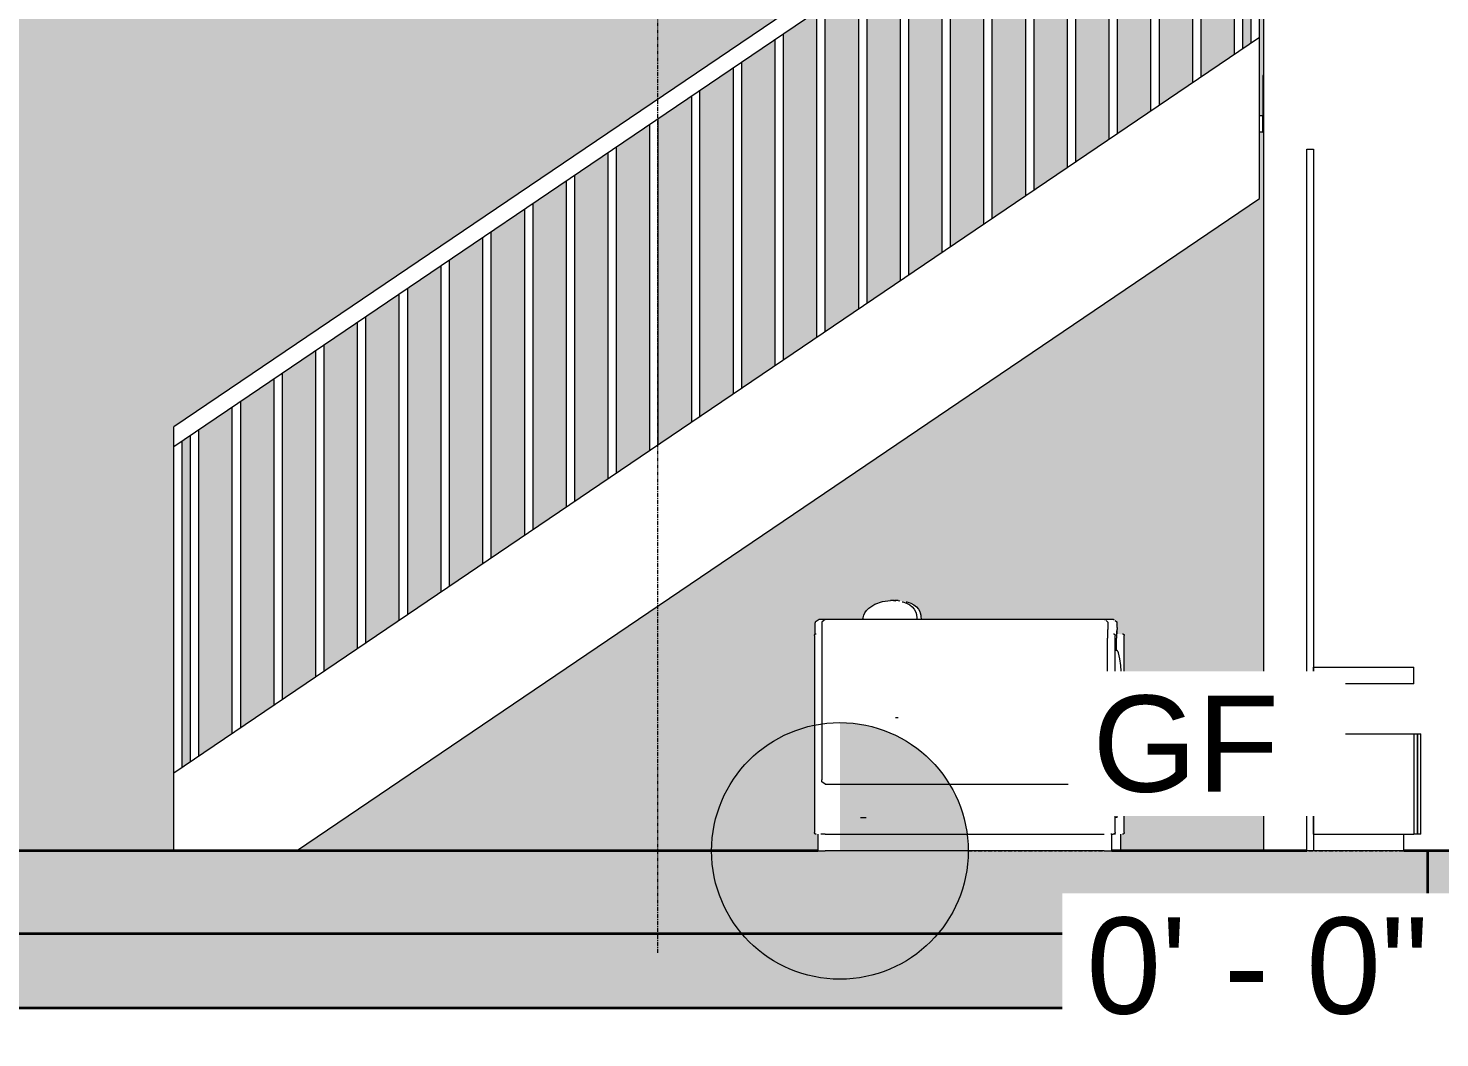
# Model space of a CAD drawing. Header units: inches. Extents: x -657 to 218, y -22 to 381.
# Drawn here: x -210.8 to -44.4, y -22 to 96.9 of the extents above; entities that cross this region are included whole.
import ezdxf

# ---------------------------------------------------------------- set-up
doc = ezdxf.new("R2010")
doc.units = ezdxf.units.IN
doc.header["$MEASUREMENT"] = 0
doc.linetypes.add('Centre', pattern=[1.181102, 0.472441, -0.23622, 0.23622, -0.23622])
doc.linetypes.add('Grid Line', pattern=[0.826772, 0.472441, -0.11811, 0.11811, -0.11811])
for name, color, linetype, lineweight in [('A-FLOR', 192, 'Continuous', 9), ('A-FLOR-HRAL', 11, 'Continuous', 9), ('A-FLOR-LEVL', 51, 'Continuous', 9), ('A-FLOR-PATT', 8, 'Continuous', 9), ('A-WALL-PATT', 111, 'Continuous', 9), ('I-FURN', 30, 'Continuous', 9), ('I-WALL', 2, 'Continuous', 9), ('S-GRID', 1, 'Continuous', 9), ('S-STRS', 31, 'Continuous', 9)]:
    doc.layers.add(name, color=color, linetype=linetype, lineweight=lineweight)
doc.styles.add('Arial', font='arial.ttf', dxfattribs={"height": 11.338583})

# ---------------------------------------------------------------- blocks, each defined once
blk = doc.blocks.new('Blocks_Howard Sofa_F05211EN - White-349768-Section 2')
at = {"layer": 'I-FURN'}
for p, q in [((-108.75, 29.49), (-109.17, 29.49)), ((-108.76, 29.48), (-108.68, 29.49)), ((-108.75, 29.49), (-108.54, 29.46)), ((-108.26, 29.49), (-108.68, 29.49)), ((-108.26, 29.49), (-108.05, 29.46)), ((-118.06, 26.67), (-118.06, 25.5)), ((-116.86, 27.26), (-117.57, 27.26)), ((-83.99, 27.26), (-116.86, 27.26)), ((-112.03, 27.26), (-112.65, 27.26)), ((-83.94, 27.26), (-83.99, 27.26)), ((-82.92, 27.26), (-83.99, 27.26)), ((-83.94, 27.26), (-83.87, 27.22)), ((-82.87, 27.26), (-82.92, 27.26)), ((-82.87, 27.26), (-82.8, 27.22)), ((-118.11, 25.39), (-118.11, 2.17)), ((-117.27, 26.08), (-117.27, 8.39)), ((-83.6, 8.39), (-83.6, 25.08)), ((-83.53, 25.58), (-83.53, 26.08)), ((-82.69, 2.17), (-82.69, 25.39)), ((-82.53, 23.62), (-82.53, 25.08)), ((-82.46, 25.58), (-82.46, 26.08)), ((-81.62, 2.17), (-81.62, 25.39)), ((-82.5, 23.62), (-82.69, 23.62)), ((-108.58, 15.74), (-108.27, 15.74)), ((-86.22, 15.75), (-86.6, 15.75)), ((-82.69, 15.75), (-82.5, 15.75)), ((-82.53, 14.79), (-82.53, 15.75)), ((-82.64, 9.46), (-82.64, 13.82)), ((-82.15, 9.46), (-82.15, 13.82)), ((-81.66, 13.82), (-81.66, 9.46)), ((-82.53, 8.39), (-82.53, 8.46)), ((-116.87, 7.87), (-84, 7.87)), ((-85.48, 7.87), (-85.12, 7.87)), ((-84, 7.87), (-83.99, 7.87)), ((-83.99, 7.87), (-83.94, 7.91)), ((-83.26, 7.87), (-83.84, 7.87)), ((-82.43, 3.94), (-82.43, 7.48)), ((-112.68, 3.94), (-112.02, 3.94)), ((-82.43, 3.94), (-82.69, 3.94)), ((-117.72, 1.97), (-117.72, 0)), ((-116.85, 1.97), (-117.37, 1.97)), ((-116.85, 1.97), (-83.98, 1.97)), ((-83.08, 1.97), (-83.2, 1.97)), ((-83.08, 1.97), (-82.91, 1.97)), ((-83.08, 0), (-83.08, 1.97)), ((-82.63, 1.97), (-82.91, 1.97)), ((-82.01, 0), (-82.01, 1.97)), ((-117.72, 0), (-116.85, 0)), ((-83.98, 0), (-116.85, 0)), ((-83.98, 0), (-83.08, 0))]:
    blk.add_line(p, q, dxfattribs=at)
at = {"layer": 'I-FURN', "flags": 128}
for points in [[(-112.4, 27.26), (-112.4, 27.3), (-112.4, 27.35), (-112.39, 27.46), (-112.31, 27.79), (-112.18, 28.07), (-111.98, 28.35), (-111.72, 28.62), (-111.02, 29.07), (-110.11, 29.39), (-109.17, 29.49)], [(-107.8, 29.36), (-107.71, 29.35), (-107.27, 29.2), (-106.89, 28.99), (-106.59, 28.75), (-106.36, 28.49), (-106.2, 28.21), (-106.14, 28.02), (-106.13, 27.98), (-106.12, 27.94), (-106.11, 27.91), (-106.09, 27.79), (-106.08, 27.71), (-106.07, 27.61), (-106.06, 27.53), (-106.04, 27.39), (-106.03, 27.26)], [(-107.3, 29.36), (-107.22, 29.35), (-106.78, 29.2), (-106.4, 28.99), (-106.1, 28.75), (-105.87, 28.49), (-105.71, 28.21), (-105.65, 28.02), (-105.64, 27.98), (-105.63, 27.94), (-105.62, 27.91), (-105.6, 27.79), (-105.59, 27.71), (-105.58, 27.61), (-105.57, 27.53), (-105.55, 27.39), (-105.54, 27.26)], [(-117.57, 27.26), (-118.03, 26.94), (-118.05, 26.86), (-118.06, 26.83), (-118.06, 26.82), (-118.06, 26.81), (-118.06, 26.8), (-118.06, 26.79), (-118.06, 26.79), (-118.06, 26.79), (-118.06, 26.78), (-118.06, 26.78), (-118.06, 26.78), (-118.06, 26.77), (-118.06, 26.77), (-118.06, 26.77), (-118.06, 26.76), (-118.06, 26.76), (-118.06, 26.76), (-118.06, 26.75), (-118.06, 26.75), (-118.06, 26.75), (-118.06, 26.74), (-118.06, 26.74), (-118.06, 26.74), (-118.06, 26.73), (-118.06, 26.73), (-118.06, 26.72), (-118.06, 26.72), (-118.06, 26.72), (-118.06, 26.71), (-118.06, 26.71), (-118.06, 26.7), (-118.06, 26.7), (-118.06, 26.7), (-118.06, 26.69), (-118.06, 26.69), (-118.06, 26.68), (-118.06, 26.68), (-118.06, 26.68), (-118.06, 26.67)], [(-116.86, 27.26), (-117.23, 27.01), (-117.25, 26.94), (-117.25, 26.91), (-117.26, 26.9), (-117.26, 26.88), (-117.26, 26.87), (-117.26, 26.86), (-117.26, 26.85), (-117.26, 26.83), (-117.26, 26.82), (-117.26, 26.81), (-117.26, 26.79), (-117.26, 26.78), (-117.26, 26.76), (-117.26, 26.74), (-117.26, 26.72), (-117.26, 26.7), (-117.26, 26.68), (-117.26, 26.66), (-117.26, 26.64), (-117.26, 26.61), (-117.26, 26.59), (-117.26, 26.56), (-117.26, 26.54), (-117.26, 26.51), (-117.26, 26.48), (-117.27, 26.46), (-117.27, 26.43), (-117.27, 26.4), (-117.27, 26.37), (-117.27, 26.34), (-117.27, 26.31), (-117.27, 26.28), (-117.27, 26.25), (-117.27, 26.22), (-117.27, 26.19), (-117.27, 26.15), (-117.27, 26.12), (-117.27, 26.09), (-117.27, 26.08)], [(-83.76, 27.14), (-83.57, 27.01), (-83.55, 26.94), (-83.55, 26.91), (-83.54, 26.9), (-83.54, 26.88), (-83.54, 26.87), (-83.54, 26.86), (-83.54, 26.85), (-83.54, 26.83), (-83.54, 26.82), (-83.54, 26.81), (-83.54, 26.79), (-83.54, 26.78), (-83.54, 26.76), (-83.54, 26.74), (-83.54, 26.72), (-83.54, 26.7), (-83.54, 26.68), (-83.54, 26.66), (-83.54, 26.64), (-83.54, 26.61), (-83.54, 26.59), (-83.54, 26.56), (-83.54, 26.54), (-83.54, 26.51), (-83.54, 26.48), (-83.53, 26.46), (-83.53, 26.43), (-83.53, 26.4), (-83.53, 26.37), (-83.53, 26.34), (-83.53, 26.31), (-83.53, 26.28), (-83.53, 26.25), (-83.53, 26.22), (-83.53, 26.19), (-83.53, 26.15), (-83.53, 26.12), (-83.53, 26.09), (-83.53, 26.08)], [(-82.69, 27.14), (-82.5, 27.01), (-82.48, 26.94), (-82.48, 26.91), (-82.48, 26.9), (-82.47, 26.88), (-82.47, 26.87), (-82.47, 26.86), (-82.47, 26.85), (-82.47, 26.83), (-82.47, 26.82), (-82.47, 26.81), (-82.47, 26.79), (-82.47, 26.78), (-82.47, 26.76), (-82.47, 26.74), (-82.47, 26.72), (-82.47, 26.7), (-82.47, 26.68), (-82.47, 26.66), (-82.47, 26.64), (-82.47, 26.61), (-82.47, 26.59), (-82.47, 26.56), (-82.47, 26.54), (-82.47, 26.51), (-82.47, 26.48), (-82.47, 26.46), (-82.47, 26.43), (-82.47, 26.4), (-82.47, 26.37), (-82.46, 26.34), (-82.46, 26.31), (-82.46, 26.28), (-82.46, 26.25), (-82.46, 26.22), (-82.46, 26.19), (-82.46, 26.15), (-82.46, 26.12), (-82.46, 26.09), (-82.46, 26.08)], [(-118.11, 25.39), (-118.11, 25.4), (-118.11, 25.41), (-118.11, 25.42), (-118.11, 25.43), (-118.11, 25.43), (-118.11, 25.44), (-118.11, 25.45), (-118.1, 25.46), (-118.1, 25.46), (-118.1, 25.47), (-118.1, 25.48), (-118.09, 25.48), (-118.09, 25.49), (-118.08, 25.5), (-118.08, 25.5), (-118.08, 25.51), (-118.07, 25.52), (-118.07, 25.52), (-118.06, 25.53), (-118.06, 25.53), (-118.05, 25.54), (-118.04, 25.55), (-118.04, 25.55), (-118.03, 25.55), (-118.02, 25.56), (-118.02, 25.56), (-118.01, 25.57), (-118, 25.57), (-118, 25.57), (-117.99, 25.58), (-117.98, 25.58), (-117.97, 25.58), (-117.97, 25.58), (-117.96, 25.59), (-117.95, 25.59), (-117.94, 25.59), (-117.94, 25.59), (-117.93, 25.59), (-117.92, 25.59), (-117.92, 25.59)], [(-83.59, 25.94), (-83.59, 25.94), (-83.59, 25.93), (-83.59, 25.92), (-83.59, 25.91), (-83.59, 25.9), (-83.59, 25.89), (-83.59, 25.88), (-83.59, 25.86), (-83.59, 25.84), (-83.59, 25.82), (-83.59, 25.8), (-83.59, 25.78), (-83.59, 25.76), (-83.59, 25.74), (-83.59, 25.71), (-83.59, 25.69), (-83.59, 25.66), (-83.59, 25.63), (-83.59, 25.6), (-83.59, 25.57), (-83.59, 25.54), (-83.59, 25.51), (-83.59, 25.48), (-83.59, 25.45), (-83.59, 25.42), (-83.59, 25.38), (-83.59, 25.35), (-83.6, 25.31), (-83.6, 25.28), (-83.6, 25.24), (-83.6, 25.21), (-83.6, 25.17), (-83.6, 25.14), (-83.6, 25.1), (-83.6, 25.08)], [(-82.88, 25.59), (-82.87, 25.59), (-82.87, 25.59), (-82.86, 25.59), (-82.85, 25.59), (-82.84, 25.59), (-82.84, 25.58), (-82.83, 25.58), (-82.82, 25.58), (-82.81, 25.58), (-82.81, 25.58), (-82.8, 25.57), (-82.79, 25.57), (-82.78, 25.56), (-82.78, 25.56), (-82.77, 25.56), (-82.76, 25.55), (-82.76, 25.55), (-82.75, 25.54), (-82.75, 25.54), (-82.74, 25.53), (-82.74, 25.53), (-82.73, 25.52), (-82.73, 25.51), (-82.72, 25.51), (-82.72, 25.5), (-82.71, 25.49), (-82.71, 25.49), (-82.7, 25.48), (-82.7, 25.47), (-82.7, 25.47), (-82.7, 25.46), (-82.69, 25.45), (-82.69, 25.44), (-82.69, 25.43), (-82.69, 25.43), (-82.69, 25.42), (-82.69, 25.41), (-82.69, 25.4), (-82.69, 25.4), (-82.69, 25.39)], [(-82.52, 25.94), (-82.52, 25.94), (-82.52, 25.93), (-82.52, 25.92), (-82.52, 25.91), (-82.52, 25.9), (-82.52, 25.89), (-82.52, 25.88), (-82.52, 25.86), (-82.52, 25.84), (-82.52, 25.82), (-82.52, 25.8), (-82.52, 25.78), (-82.52, 25.76), (-82.52, 25.74), (-82.52, 25.71), (-82.52, 25.69), (-82.52, 25.66), (-82.52, 25.63), (-82.52, 25.6), (-82.52, 25.57), (-82.52, 25.54), (-82.52, 25.51), (-82.52, 25.48), (-82.53, 25.45), (-82.53, 25.42), (-82.53, 25.38), (-82.53, 25.35), (-82.53, 25.31), (-82.53, 25.28), (-82.53, 25.24), (-82.53, 25.21), (-82.53, 25.17), (-82.53, 25.14), (-82.53, 25.1), (-82.53, 25.08)], [(-81.81, 25.59), (-81.8, 25.59), (-81.8, 25.59), (-81.79, 25.59), (-81.78, 25.59), (-81.77, 25.59), (-81.77, 25.58), (-81.76, 25.58), (-81.75, 25.58), (-81.74, 25.58), (-81.74, 25.58), (-81.73, 25.57), (-81.72, 25.57), (-81.72, 25.56), (-81.71, 25.56), (-81.7, 25.56), (-81.7, 25.55), (-81.69, 25.55), (-81.68, 25.54), (-81.68, 25.54), (-81.67, 25.53), (-81.67, 25.53), (-81.66, 25.52), (-81.66, 25.51), (-81.65, 25.51), (-81.65, 25.5), (-81.64, 25.49), (-81.64, 25.49), (-81.64, 25.48), (-81.63, 25.47), (-81.63, 25.47), (-81.63, 25.46), (-81.62, 25.45), (-81.62, 25.44), (-81.62, 25.43), (-81.62, 25.43), (-81.62, 25.42), (-81.62, 25.41), (-81.62, 25.4), (-81.62, 25.4), (-81.62, 25.39)], [(-82.5, 15.75), (-82.49, 15.75), (-82.47, 15.76), (-82.45, 15.77), (-82.41, 15.8), (-82.37, 15.85), (-82.29, 16.02), (-82.13, 16.63), (-81.97, 17.95), (-81.93, 18.8), (-81.92, 19.07), (-81.91, 19.28), (-81.91, 19.38), (-81.91, 19.49), (-81.91, 19.61), (-81.91, 19.7), (-81.91, 19.85), (-81.91, 19.98), (-81.91, 20.12), (-81.92, 20.27), (-81.92, 20.46), (-81.93, 20.67), (-81.96, 21.19), (-82.01, 21.86), (-82.12, 22.65), (-82.28, 23.33), (-82.34, 23.47), (-82.39, 23.54), (-82.42, 23.58), (-82.44, 23.6), (-82.48, 23.62), (-82.49, 23.62), (-82.5, 23.62)], [(-116.87, 7.87), (-117.24, 8.13), (-117.26, 8.2), (-117.26, 8.22), (-117.26, 8.23), (-117.26, 8.24), (-117.26, 8.25), (-117.26, 8.25), (-117.26, 8.26), (-117.27, 8.26), (-117.27, 8.26), (-117.27, 8.27), (-117.27, 8.27), (-117.27, 8.27), (-117.27, 8.28), (-117.27, 8.28), (-117.27, 8.28), (-117.27, 8.29), (-117.27, 8.29), (-117.27, 8.29), (-117.27, 8.3), (-117.27, 8.3), (-117.27, 8.31), (-117.27, 8.31), (-117.27, 8.31), (-117.27, 8.32), (-117.27, 8.32), (-117.27, 8.33), (-117.27, 8.33), (-117.27, 8.34), (-117.27, 8.34), (-117.27, 8.35), (-117.27, 8.35), (-117.27, 8.36), (-117.27, 8.36), (-117.27, 8.37), (-117.27, 8.37), (-117.27, 8.38), (-117.27, 8.38), (-117.27, 8.39), (-117.27, 8.39)], [(-83.68, 8.09), (-83.62, 8.13), (-83.6, 8.2), (-83.6, 8.22), (-83.6, 8.23), (-83.6, 8.24), (-83.6, 8.25), (-83.6, 8.25), (-83.6, 8.26), (-83.6, 8.26), (-83.6, 8.26), (-83.6, 8.27), (-83.6, 8.27), (-83.6, 8.27), (-83.6, 8.28), (-83.6, 8.28), (-83.6, 8.28), (-83.6, 8.29), (-83.6, 8.29), (-83.6, 8.29), (-83.6, 8.3), (-83.6, 8.3), (-83.6, 8.31), (-83.6, 8.31), (-83.6, 8.31), (-83.6, 8.32), (-83.6, 8.32), (-83.6, 8.33), (-83.6, 8.33), (-83.6, 8.34), (-83.6, 8.34), (-83.6, 8.35), (-83.6, 8.35), (-83.6, 8.36), (-83.6, 8.36), (-83.6, 8.36), (-83.6, 8.37), (-83.6, 8.37), (-83.6, 8.38), (-83.6, 8.38), (-83.6, 8.39)], [(-82.62, 8.09), (-82.55, 8.13), (-82.53, 8.2), (-82.53, 8.22), (-82.53, 8.23), (-82.53, 8.24), (-82.53, 8.25), (-82.53, 8.25), (-82.53, 8.26), (-82.53, 8.26), (-82.53, 8.26), (-82.53, 8.27), (-82.53, 8.27), (-82.53, 8.27), (-82.53, 8.28), (-82.53, 8.28), (-82.53, 8.28), (-82.53, 8.29), (-82.53, 8.29), (-82.53, 8.29), (-82.53, 8.3), (-82.53, 8.3), (-82.53, 8.31), (-82.53, 8.31), (-82.53, 8.31), (-82.53, 8.32), (-82.53, 8.32), (-82.53, 8.33), (-82.53, 8.33), (-82.53, 8.34), (-82.53, 8.34), (-82.53, 8.35), (-82.53, 8.35), (-82.53, 8.36), (-82.53, 8.36), (-82.53, 8.36), (-82.53, 8.37), (-82.53, 8.37), (-82.53, 8.38), (-82.53, 8.38), (-82.53, 8.39)], [(-82.69, 7.85), (-82.67, 7.84), (-82.66, 7.84), (-82.64, 7.83), (-82.63, 7.82), (-82.62, 7.81), (-82.6, 7.81), (-82.59, 7.8), (-82.58, 7.79), (-82.56, 7.78), (-82.55, 7.77), (-82.54, 7.75), (-82.53, 7.74), (-82.52, 7.73), (-82.51, 7.72), (-82.5, 7.71), (-82.49, 7.69), (-82.48, 7.68), (-82.48, 7.67), (-82.47, 7.65), (-82.46, 7.64), (-82.46, 7.62), (-82.45, 7.61), (-82.45, 7.59), (-82.44, 7.58), (-82.44, 7.56), (-82.44, 7.55), (-82.43, 7.53), (-82.43, 7.52), (-82.43, 7.5), (-82.43, 7.48), (-82.43, 7.48)], [(-117.92, 1.97), (-117.93, 1.97), (-117.93, 1.97), (-117.94, 1.97), (-117.95, 1.97), (-117.96, 1.97), (-117.96, 1.97), (-117.97, 1.98), (-117.98, 1.98), (-117.99, 1.98), (-117.99, 1.98), (-118, 1.99), (-118.01, 1.99), (-118.02, 1.99), (-118.02, 2), (-118.03, 2), (-118.04, 2.01), (-118.04, 2.01), (-118.05, 2.02), (-118.05, 2.02), (-118.06, 2.03), (-118.06, 2.03), (-118.07, 2.04), (-118.07, 2.05), (-118.08, 2.05), (-118.08, 2.06), (-118.09, 2.07), (-118.09, 2.07), (-118.1, 2.08), (-118.1, 2.09), (-118.1, 2.09), (-118.1, 2.1), (-118.11, 2.11), (-118.11, 2.12), (-118.11, 2.12), (-118.11, 2.13), (-118.11, 2.14), (-118.11, 2.15), (-118.11, 2.16), (-118.11, 2.16), (-118.11, 2.17)], [(-116.87, 1.97), (-116.88, 1.97), (-116.89, 1.97), (-116.9, 1.97), (-116.9, 1.98), (-116.91, 1.98), (-116.92, 1.98), (-116.93, 1.98), (-116.93, 1.99)], [(-82.69, 2.17), (-82.69, 2.16), (-82.69, 2.15), (-82.69, 2.14), (-82.69, 2.13), (-82.69, 2.13), (-82.69, 2.12), (-82.69, 2.11), (-82.7, 2.1), (-82.7, 2.1), (-82.7, 2.09), (-82.7, 2.08), (-82.71, 2.07), (-82.71, 2.07), (-82.72, 2.06), (-82.72, 2.05), (-82.72, 2.05), (-82.73, 2.04), (-82.73, 2.04), (-82.74, 2.03), (-82.74, 2.02), (-82.75, 2.02), (-82.76, 2.01), (-82.76, 2.01), (-82.77, 2), (-82.78, 2), (-82.78, 2), (-82.79, 1.99), (-82.8, 1.99), (-82.8, 1.98), (-82.81, 1.98), (-82.82, 1.98), (-82.83, 1.98), (-82.83, 1.97), (-82.84, 1.97), (-82.85, 1.97), (-82.86, 1.97), (-82.86, 1.97), (-82.87, 1.97), (-82.88, 1.97), (-82.88, 1.97)], [(-81.62, 2.17), (-81.62, 2.16), (-81.62, 2.15), (-81.62, 2.14), (-81.62, 2.13), (-81.62, 2.13), (-81.62, 2.12), (-81.62, 2.11), (-81.63, 2.1), (-81.63, 2.1), (-81.63, 2.09), (-81.63, 2.08), (-81.64, 2.07), (-81.64, 2.07), (-81.65, 2.06), (-81.65, 2.05), (-81.65, 2.05), (-81.66, 2.04), (-81.66, 2.04), (-81.67, 2.03), (-81.68, 2.02), (-81.68, 2.02), (-81.69, 2.01), (-81.69, 2.01), (-81.7, 2), (-81.71, 2), (-81.71, 2), (-81.72, 1.99), (-81.73, 1.99), (-81.73, 1.98), (-81.74, 1.98), (-81.75, 1.98), (-81.76, 1.98), (-81.76, 1.97), (-81.77, 1.97), (-81.78, 1.97), (-81.79, 1.97), (-81.79, 1.97), (-81.8, 1.97), (-81.81, 1.97), (-81.81, 1.97)]]:
    blk.add_lwpolyline(points, dxfattribs=at)
at = {"layer": 'I-FURN'}
for points, knots in [([(-82.64, 13.82), (-82.64, 13.87), (-82.65, 13.96), (-82.67, 14.04), (-82.68, 14.06)], [0, 0, 0, 0, 0.25, 0.3545864, 0.3545864, 0.3545864, 0.3545864]), ([(-81.96, 14.43), (-82.13, 14.57), (-82.37, 14.73), (-82.61, 14.88), (-82.67, 14.92)], [0, 0, 0, 0, 0.1666667, 0.2123836, 0.2123836, 0.2123836, 0.2123836]), ([(-82.15, 13.82), (-82.15, 13.87), (-82.16, 13.99), (-82.22, 14.16), (-82.3, 14.29), (-82.37, 14.36), (-82.39, 14.39)], [0, 0, 0, 0, 0.25, 0.5, 0.75, 0.9121812, 0.9121812, 0.9121812, 0.9121812]), ([(-82.68, 9.21), (-82.67, 9.24), (-82.65, 9.32), (-82.64, 9.4), (-82.64, 9.46)], [0.6253181, 0.6253181, 0.6253181, 0.6253181, 0.75, 1, 1, 1, 1]), ([(-82.68, 8.35), (-82.55, 8.42), (-82.29, 8.57), (-82.05, 8.76), (-81.93, 8.87)], [0.6819956, 0.6819956, 0.6819956, 0.6819956, 0.8333333, 1, 1, 1, 1])]:
    blk.add_open_spline(points, degree=3, knots=knots, dxfattribs=at)
for points in [[(-82.67, 14.61), (-82.59, 14.55), (-82.52, 14.49), (-82.44, 14.43)], [(-82.45, 14.43), (-82.52, 14.49), (-82.59, 14.54), (-82.67, 14.6)], [(-82.45, 14.43), (-82.4, 14.39), (-82.32, 14.31), (-82.22, 14.16), (-82.16, 13.99), (-82.15, 13.87), (-82.15, 13.82)], [(-81.96, 14.43), (-81.91, 14.39), (-81.83, 14.31), (-81.73, 14.16), (-81.67, 13.99), (-81.66, 13.87), (-81.66, 13.82)], [(-82.67, 8.67), (-82.58, 8.73), (-82.5, 8.8), (-82.42, 8.87)], [(-82.41, 8.87), (-82.5, 8.79), (-82.58, 8.72), (-82.67, 8.65)], [(-82.15, 9.46), (-82.15, 9.4), (-82.16, 9.29), (-82.22, 9.13), (-82.3, 8.99), (-82.38, 8.9), (-82.42, 8.87)], [(-82.41, 8.87), (-82.37, 8.9), (-82.3, 8.99), (-82.24, 9.08), (-82.22, 9.13)], [(-82.17, 9.29), (-82.16, 9.35), (-82.15, 9.4), (-82.15, 9.46)], [(-81.66, 9.46), (-81.66, 9.4), (-81.67, 9.29), (-81.72, 9.13), (-81.81, 8.99), (-81.89, 8.9), (-81.93, 8.87)]]:
    blk.add_open_spline(points, degree=3, dxfattribs=at)
blk = doc.blocks.new('Blocks_TV Panel_F02153EN - White and Wood-376950-Section 2')
at = {"layer": 'I-FURN'}
for p, q in [((-60.09, 0), (-60.09, 82.68)), ((-60.09, 82.68), (-59.3, 82.68)), ((-59.3, 82.68), (-59.3, 0)), ((-59.3, 21.65), (-47.49, 21.65)), ((-59.3, 19.69), (-59.3, 21.65)), ((-47.49, 19.69), (-47.49, 21.65)), ((-47.49, 19.69), (-59.3, 19.69)), ((-59.3, 1.97), (-59.3, 13.78)), ((-59.3, 13.78), (-47.49, 13.78)), ((-47.49, 13.78), (-47.49, 1.97)), ((-47.45, 1.97), (-47.45, 13.78)), ((-47.45, 13.78), (-47.06, 13.78)), ((-47.06, 13.78), (-46.66, 13.78)), ((-47.06, 1.97), (-47.06, 13.78)), ((-47.06, 13.78), (-47.06, 1.97)), ((-46.66, 1.97), (-46.66, 13.78)), ((-59.3, 1.97), (-48.67, 1.97)), ((-59.3, 1.97), (-59.3, 0)), ((-59.3, 1.97), (-47.49, 1.97)), ((-48.67, 0), (-48.67, 1.97)), ((-47.06, 1.97), (-47.45, 1.97)), ((-46.66, 1.97), (-47.06, 1.97)), ((-59.3, 0), (-60.09, 0)), ((-48.67, 0), (-59.3, 0))]:
    blk.add_line(p, q, dxfattribs=at)
blk = doc.blocks.new('Railing - 25mm-542214-Section 2')
at = {"layer": 'A-FLOR-HRAL'}
for p, q in [((-68.62, 93.89), (-68.62, 110.27)), ((-67.63, 94.56), (-67.63, 110.27))]:
    blk.add_line(p, q, dxfattribs=at)
blk = doc.blocks.new('Railing - 25mm-542212-Section 2')
at = {"layer": 'A-FLOR-HRAL'}
for p, q in [((-73.54, 90.56), (-73.54, 110.27)), ((-72.55, 91.22), (-72.55, 110.27))]:
    blk.add_line(p, q, dxfattribs=at)
blk = doc.blocks.new('Railing - 25mm-V28-Section 2')
at = {"layer": 'A-FLOR-HRAL'}
for p, q in [((-78.46, 87.22), (-78.46, 110.27)), ((-77.47, 87.89), (-77.47, 110.27))]:
    blk.add_line(p, q, dxfattribs=at)
blk = doc.blocks.new('Railing - 25mm-V29-Section 2')
at = {"layer": 'A-FLOR-HRAL'}
for p, q in [((-83.38, 83.89), (-83.38, 110.27)), ((-82.39, 84.56), (-82.39, 110.27))]:
    blk.add_line(p, q, dxfattribs=at)
blk = doc.blocks.new('Railing - 25mm-V30-Section 2')
at = {"layer": 'A-FLOR-HRAL'}
for p, q in [((-88.3, 80.56), (-88.3, 110.27)), ((-87.32, 81.22), (-87.32, 110.27))]:
    blk.add_line(p, q, dxfattribs=at)
blk = doc.blocks.new('Railing - 25mm-V31-Section 2')
at = {"layer": 'A-FLOR-HRAL'}
for p, q in [((-93.22, 77.22), (-93.22, 110.27)), ((-92.24, 77.89), (-92.24, 110.27))]:
    blk.add_line(p, q, dxfattribs=at)
blk = doc.blocks.new('Railing - 25mm-V32-Section 2')
at = {"layer": 'A-FLOR-HRAL'}
for p, q in [((-98.14, 73.89), (-98.14, 110.27)), ((-97.16, 74.56), (-97.16, 110.27))]:
    blk.add_line(p, q, dxfattribs=at)
blk = doc.blocks.new('Railing - 25mm-V33-Section 2')
at = {"layer": 'A-FLOR-HRAL'}
for p, q in [((-103.06, 70.56), (-103.06, 108.93)), ((-102.08, 71.22), (-102.08, 109.6))]:
    blk.add_line(p, q, dxfattribs=at)
blk = doc.blocks.new('Railing - 25mm-V34-Section 2')
at = {"layer": 'A-FLOR-HRAL'}
for p, q in [((-107.99, 67.22), (-107.99, 105.6)), ((-107, 67.89), (-107, 106.26))]:
    blk.add_line(p, q, dxfattribs=at)
blk = doc.blocks.new('Railing - 25mm-542210-Section 2')
at = {"layer": 'A-FLOR-HRAL'}
for p, q in [((-66.65, 95.22), (-66.65, 110.27)), ((-65.66, 95.89), (-65.66, 110.27))]:
    blk.add_line(p, q, dxfattribs=at)
blk = doc.blocks.new('Railing - 25mm-520322-Section 2')
at = {"layer": 'A-FLOR-HRAL'}
for p, q in [((-192.63, 9.89), (-192.63, 48.26)), ((-193.62, 9.22), (-193.62, 47.6))]:
    blk.add_line(p, q, dxfattribs=at)
blk = doc.blocks.new('Railing - Railing-543409-Section 2')
for name, p in [('Railing - 25mm-V32-Section 2', (0, 0)), ('Railing - 25mm-V31-Section 2', (0, 0)), ('Railing - 25mm-V30-Section 2', (0, 0)), ('Railing - 25mm-V29-Section 2', (0, 0)), ('Railing - 25mm-V28-Section 2', (0, 0)), ('Railing - 25mm-542212-Section 2', (0, 0)), ('Railing - 25mm-542214-Section 2', (0, 0)), ('Railing - 25mm-542210-Section 2', (0, 0)), ('Railing - 25mm-V33-Section 2', (0, 0)), ('Railing - 25mm-V34-Section 2', (0, 0)), ('Railing - 25mm-V33-Section 2', (-9.84, -6.67)), ('Railing - 25mm-V34-Section 2', (-9.84, -6.67)), ('Railing - 25mm-V33-Section 2', (-19.69, -13.33)), ('Railing - 25mm-V34-Section 2', (-19.69, -13.33)), ('Railing - 25mm-V33-Section 2', (-29.53, -20)), ('Railing - 25mm-V34-Section 2', (-29.53, -20)), ('Railing - 25mm-V33-Section 2', (-39.37, -26.67)), ('Railing - 25mm-V34-Section 2', (-39.37, -26.67)), ('Railing - 25mm-V33-Section 2', (-49.21, -33.33)), ('Railing - 25mm-V34-Section 2', (-49.21, -33.33)), ('Railing - 25mm-V33-Section 2', (-59.06, -40)), ('Railing - 25mm-V34-Section 2', (-59.06, -40)), ('Railing - 25mm-V33-Section 2', (-68.9, -46.67)), ('Railing - 25mm-V34-Section 2', (-68.9, -46.67)), ('Railing - 25mm-V33-Section 2', (-78.74, -53.33)), ('Railing - 25mm-V34-Section 2', (-78.74, -53.33)), ('Railing - 25mm-520322-Section 2', (0, 0)), ('Railing - 25mm-V33-Section 2', (-88.58, -60))]:
    blk.add_blockref(name, p)
blk = doc.blocks.new('Top Rail Type - Top Rail_Internal_-543419-Section 2')
at = {"layer": 'A-FLOR-HRAL'}
for p, q in [((-101.08, 110.27), (-193.62, 47.6)), ((-104.59, 110.27), (-193.62, 49.97)), ((-193.62, 47.6), (-193.62, 49.97))]:
    blk.add_line(p, q, dxfattribs=at)
blk = doc.blocks.new('Level - Standard-24867-Section 2')
at = {"layer": 'A-FLOR-LEVL'}
h = blk.add_hatch(color=256, dxfattribs=at)
edge = h.paths.add_edge_path()
edge.add_line((-115.12, 0), (-100, 0))
edge.add_arc((-115.12, 0), 15.12, 0, 90)
edge.add_line((-115.12, 15.12), (-115.12, 0))
h = blk.add_hatch(color=256, dxfattribs=at)
edge = h.paths.add_edge_path()
edge.add_line((-115.12, -15.12), (-115.12, 0))
edge.add_line((-115.12, 0), (-130.24, 0))
edge.add_arc((-115.12, 0), 15.12, 180, 270)
blk.add_circle((-115.12, 0), 15.12, dxfattribs=at)

msp = doc.modelspace()

# ---------------------------------------------------------------- hatches: boundary and pattern name
at = {"layer": 'A-FLOR-PATT'}
for points in [[(-568.35, -18.5), (51.65, -18.5), (51.65, 0), (-568.35, 0), (-568.35, -7.69)], [(-437.73, -9.73), (-45.85, -9.73), (-45.85, 0), (-505.59, 0), (-505.59, -9.73)]]:
    msp.add_hatch(color=256, dxfattribs=at).paths.add_polyline_path(points)
at = {"layer": 'A-WALL-PATT'}
h = msp.add_hatch(dxfattribs=at)
h.set_pattern_fill('FP_3', color=256, style=0, pattern_type=2)
h.set_pattern_definition([(0, (-574.646, 0), (0, 2.953), []), (90, (-574.646, 0), (-4.429, 2.953), [2.953, -2.953])])
h.paths.add_polyline_path([(-234.29, 13.95), (-234.4, 13.98), (-234.33, 13.95), (-234.3, 13.95)])
h.paths.add_polyline_path([(-234.96, 0), (-193.62, 0), (-193.62, 49.97), (-104.59, 110.27), (-331.88, 110.27), (-331.88, 39.37), (-278.37, 39.37), (-278.37, 41.34), (-278.86, 41.34), (-278.86, 43.31), (-276.89, 43.31), (-276.89, 41.34), (-277.39, 41.34), (-277.39, 39.37), (-238.57, 39.37), (-238.57, 35.43), (-277.39, 35.43), (-277.39, 33.46), (-275.15, 33.46), (-275.15, 29.53), (-274.77, 29.53), (-274.75, 33.46), (-270.5, 33.46), (-270.5, 29.53), (-268.94, 29.53), (-268.93, 33.46), (-265.93, 33.46), (-265.93, 29.53), (-265.55, 29.53), (-265.53, 33.46), (-262.92, 33.46), (-262.92, 29.53), (-262.15, 29.53), (-262.15, 33.46), (-259.52, 33.46), (-259.52, 29.53), (-259.14, 29.53), (-259.13, 33.46), (-256.13, 33.46), (-256.13, 29.53), (-255.35, 29.53), (-255.35, 33.46), (-239.34, 33.46), (-239.34, 29.53), (-226.85, 29.53), (-226.85, 29.41), (-226.61, 29.26), (-226.52, 29.02), (-226.6, 28.82), (-226.85, 28.62), (-227.84, 28.62), (-227.84, 26.06), (-227.72, 25.83), (-227.8, 25.68), (-227.87, 25.59), (-233.06, 25.59), (-233.08, 23.43), (-234.42, 23.4), (-234.47, 23.37), (-234.62, 23.34), (-234.42, 23.35), (-234.17, 23.24), (-234.18, 23.18), (-234.2, 23.07), (-234.3, 23.03), (-234.32, 23.02), (-234.29, 22.86), (-234.18, 22.73), (-234.18, 22.59), (-234.36, 22.09), (-234.42, 21.74), (-234.43, 21.42), (-234.35, 20.91), (-234.15, 20.44), (-234.11, 20.35), (-234.12, 20.19), (-234.25, 19.9), (-234.01, 19.31), (-233.92, 18.63), (-233.94, 18.34), (-234.06, 17.83), (-234.31, 17.38), (-234.05, 17.35), (-234.02, 17.28), (-234.16, 16.97), (-234.43, 16.32), (-234.54, 15.75), (-234.54, 15.58), (-234.4, 14.77), (-234.24, 14.38), (-234.14, 14.07), (-234.18, 14.04), (-234.18, 14.02), (-234.18, 14.01), (-234.29, 13.95), (-234.06, 13.95), (-234.08, 9.25), (-234.3, 8.21), (-234.97, 6.47), (-235.03, 6.06), (-234.98, 5.4), (-234.81, 4.83), (-234.56, 4.38), (-234.42, 4.24), (-234.3, 4.15), (-234.39, 3.95), (-234.5, 3.89), (-234.48, 3.69), (-234.3, 3.54), (-234.39, 3.36), (-234.5, 3.27), (-234.5, 3.1), (-234.59, 3.09), (-234.32, 2.94), (-234.47, 2.7), (-234.99, 2.15), (-235.25, 1.72), (-235.34, 1.53), (-235.1, 1.45), (-235, 1.35), (-234.88, 1.16), (-234.81, 0.95), (-234.79, 0.75), (-234.84, 0.75), (-235.03, 0.2), (-235.37, 0), (-235, 0)])
h.paths.add_polyline_path([(-530.24, 24.4), (-530.28, 24.33), (-530.24, 24.34)])
h.paths.add_polyline_path([(-529.99, 24.46), (-530.13, 24.46), (-530.18, 24.39), (-530.06, 24.41), (-530.03, 24.43)])
h.paths.add_polyline_path([(-529.87, 24.3), (-529.83, 24.3), (-529.77, 24.18)])
h.paths.add_polyline_path([(-568.94, 0), (-561.17, 0), (-560.86, 8.86), (-561.52, 8.86), (-561.54, 9.61), (-561.71, 9.7), (-561.75, 9.84), (-561.65, 10.03), (-561.56, 10.09), (-561.59, 10.12), (-561.74, 10), (-561.78, 9.91), (-561.82, 10.21), (-561.83, 11.23), (-561.7, 14.04), (-561.55, 16.14), (-561.14, 19.9), (-560.59, 23.51), (-560.41, 24.08), (-560.37, 24.05), (-560.34, 24.09), (-560.37, 24.21), (-560.33, 24.34), (-560.24, 24.44), (-558.67, 25.5), (-558.36, 26.54), (-557.82, 28.44), (-557.64, 28.8), (-557.12, 29.36), (-556.69, 29.61), (-556.31, 29.73), (-555.88, 29.78), (-534.62, 29.76), (-534.1, 29.66), (-533.62, 29.44), (-533.37, 29.24), (-532.89, 28.63), (-532.6, 27.83), (-532.36, 26.91), (-531.95, 25.62), (-531.95, 25.56), (-532.12, 25.55), (-532.09, 25.52), (-531.97, 25.52), (-531.83, 25.46), (-529.95, 24.4), (-529.69, 23.99), (-529.45, 22.94), (-529.39, 22.59), (-528.78, 18.06), (-528.45, 14.27), (-528.31, 10.63), (-528.4, 9.94), (-528.57, 9.61), (-528.66, 9.61), (-528.68, 8.86), (-529.32, 8.86), (-528.96, 0), (-510.7, 0), (-510.7, 96), (-568.94, 96), (-568.94, 7.02)])
h.paths.add_polyline_path([(-560.19, 0), (-559.33, 0), (-558.97, 8.86), (-559.64, 8.86), (-560.38, 0), (-560.2, 0)])
h.paths.add_polyline_path([(-557.45, 0), (-556.93, 0), (-556.61, 8.86), (-557.75, 8.86), (-558.49, 0), (-558.31, 0)])
h.paths.add_polyline_path([(-556.14, 0), (-534.53, 0), (-535.28, 8.86), (-555.39, 8.86), (-556.09, 0.6)])
h.paths.add_polyline_path([(-533.74, 0), (-532.15, 0), (-532.9, 8.86), (-534.09, 8.86), (-533.8, 1.5)])
h.paths.add_polyline_path([(-530.81, 0), (-529.75, 0), (-530.5, 8.86), (-531.18, 8.86), (-530.87, 1.5)])
h.paths.add_polyline_path([(-302.14, 0), (-281.42, 0), (-281.47, 0.1), (-281.57, 0.1), (-281.92, 2.76), (-283.66, 2.76), (-283.66, 14.33), (-284.04, 14.33), (-284.06, 2.76), (-288.31, 2.76), (-288.31, 14.33), (-295.74, 14.33), (-296.85, 0.11), (-297.03, 0.09), (-297.44, 0.13), (-297.43, 0.18), (-297.4, 3.95), (-297.19, 14.33), (-298.32, 14.33), (-298.32, 16.14), (-298.1, 16.17), (-298.19, 16.24), (-298.19, 16.27), (-298.28, 16.29), (-298.28, 16.4), (-297.71, 17.19), (-297.37, 17.43), (-296.76, 17.66), (-296.13, 17.71), (-288.31, 17.71), (-288.31, 25.59), (-302.14, 25.59), (-302.14, 1.97), (-303.77, 1.97), (-303.77, 0), (-302.74, 0)])
h.paths.add_polyline_path([(-281.33, 0), (-280.81, 0), (-280.84, 0.1), (-281.06, 0.06), (-281.1, 0.04), (-281.36, 0.04), (-281.41, 0.1), (-281.45, 0.1), (-281.39, 0), (-281.33, 0)])
h.paths.add_polyline_path([(-280.81, 0), (-278.37, 0), (-278.37, 2.76), (-279.02, 2.76), (-279.02, 25.59), (-279.6, 25.56), (-279.79, 24.72), (-279.81, 2.76), (-280.93, 2.76), (-280.81, 0.76), (-280.81, 0.16)])
h.paths.add_polyline_path([(-275.15, 0), (-246.42, 0), (-246.47, 0.1), (-246.57, 0.1), (-246.92, 2.76), (-255.35, 2.76), (-255.35, 8.7), (-247.68, 8.7), (-247.73, 9.09), (-255.35, 9.09), (-255.35, 14.33), (-256.13, 14.33), (-256.14, 2.76), (-259.14, 2.76), (-259.14, 14.33), (-259.52, 14.33), (-259.54, 2.76), (-261.61, 2.76), (-261.72, 1.5), (-261.89, 0.1), (-262.03, 0.09), (-262.44, 0.13), (-262.43, 0.18), (-262.4, 3.95), (-262.2, 14.33), (-262.92, 14.33), (-262.94, 2.76), (-265.55, 2.76), (-265.55, 25.59), (-265.93, 25.59), (-265.94, 2.76), (-268.94, 2.76), (-268.94, 25.59), (-270.5, 25.59), (-270.52, 2.76), (-274.77, 2.76), (-274.77, 25.59), (-275.15, 25.59), (-275.16, 2.76), (-277.39, 2.76), (-277.39, 0), (-275.15, 0)])
h.paths.add_polyline_path([(-246.26, 0), (-245.81, 0), (-245.84, 0.1), (-246.06, 0.06), (-246.1, 0.04), (-246.37, 0.06), (-246.41, 0.1), (-246.45, 0.1), (-246.39, 0), (-246.27, 0)])
h.paths.add_polyline_path([(-65.2, 0), (-65.2, 84.7), (-65.66, 84.7), (-65.66, 76.87), (-179.15, 0), (-117.72, 0), (-117.75, 1.97), (-117.85, 2.01), (-117.95, 2.03), (-118.09, 2.07), (-118.11, 2.17), (-118.08, 25.49), (-118.06, 25.52), (-118.05, 26.76), (-117.97, 26.96), (-117.98, 27.04), (-117.82, 27.2), (-117.7, 27.25), (-117.57, 27.19), (-117.57, 27.26), (-112.38, 27.27), (-112.32, 27.7), (-112.2, 28.02), (-111.71, 28.61), (-111.44, 28.82), (-110.94, 29.1), (-110.37, 29.31), (-109.72, 29.44), (-108.99, 29.49), (-107.8, 29.46), (-106.76, 29.19), (-106.18, 28.81), (-105.9, 28.52), (-105.72, 28.22), (-105.6, 27.75), (-105.54, 27.26), (-82.92, 27.22), (-82.72, 27.21), (-82.6, 27.01), (-82.57, 27.01), (-82.55, 26.74), (-82.58, 26.71), (-82.54, 26.29), (-82.52, 25.86), (-82.48, 25.86), (-82.48, 25.72), (-82.46, 25.58), (-81.75, 25.49), (-81.66, 25.39), (-81.62, 25.39), (-81.62, 2.17), (-81.66, 2.17), (-81.68, 2.03), (-81.75, 2.07), (-81.8, 1.99), (-81.9, 2.01), (-82.01, 1.97), (-82.01, 0), (-67.83, 0)])
h.paths.add_polyline_path([(-245.81, 0), (-236.14, 0), (-236.52, 0.22), (-236.7, 0.75), (-236.72, 0.75), (-236.64, 1.14), (-236.44, 1.43), (-236.2, 1.53), (-236.17, 1.54), (-236.58, 2.22), (-236.83, 2.5), (-237.16, 2.85), (-237.18, 2.98), (-237.1, 3.07), (-237.01, 3.1), (-237.04, 3.32), (-237.21, 3.44), (-237.17, 3.61), (-237.01, 3.7), (-237.03, 3.9), (-237.21, 4.03), (-237.17, 4.2), (-237.01, 4.29), (-236.66, 4.92), (-236.58, 5.18), (-236.49, 5.65), (-236.52, 6.33), (-236.58, 6.59), (-236.91, 7.48), (-237.23, 8.32), (-237.43, 9.46), (-237.45, 10.7), (-237.41, 13.95), (-237.23, 13.95), (-237.32, 14.02), (-237.33, 14.04), (-237.33, 14.07), (-237.41, 14.07), (-237.05, 14.98), (-236.97, 15.77), (-237.13, 16.5), (-237.45, 17.37), (-237.41, 17.41), (-237.26, 17.41), (-237.53, 18.06), (-237.59, 18.71), (-237.54, 19.16), (-237.39, 19.64), (-237.26, 19.95), (-237.38, 20.13), (-237.36, 20.4), (-237.24, 20.67), (-237.11, 21.17), (-237.08, 21.67), (-237.21, 22.27), (-237.33, 22.73), (-237.28, 22.81), (-237.19, 22.88), (-237.21, 23.03), (-237.36, 23.12), (-237.34, 23.13), (-237.28, 23.26), (-237.05, 23.36), (-236.92, 23.37), (-236.95, 23.43), (-238.45, 23.43), (-238.45, 25.59), (-239.34, 25.59), (-239.36, 21.38), (-245.69, 21.36), (-245.75, 20.98), (-239.34, 20.98), (-239.36, 15.24), (-245.6, 15.24), (-245.6, 14.84), (-239.34, 14.84), (-239.35, 9.09), (-246.48, 9.09), (-246.42, 8.7), (-239.34, 8.7), (-239.35, 2.76), (-245.93, 2.76), (-245.81, 0.76), (-245.81, 0.16)])
h.paths.add_polyline_path([(-236.1, 0), (-235.41, 0), (-235.79, 0.18), (-235.82, 0.17)])
h.paths.add_polyline_path([(-82.63, 1.97), (-82.73, 1.99), (-82.68, 1.97)])
h.paths.add_polyline_path([(-192.63, 9.89), (-191.65, 10.56), (-191.65, 48.93), (-192.63, 48.26), (-192.63, 21.74)])
h.paths.add_polyline_path([(-190.66, 11.22), (-186.73, 13.89), (-186.73, 52.26), (-190.66, 49.6), (-190.66, 21.74)])
h.paths.add_polyline_path([(-234.31, 14.03), (-234.32, 14.07), (-234.31, 14.03)])
h.paths.add_polyline_path([(-237.21, 14.03), (-237.23, 14.07), (-237.22, 14.04)])
h.paths.add_polyline_path([(-185.74, 14.56), (-181.8, 17.22), (-181.8, 55.6), (-185.74, 52.93), (-185.74, 21.74)])
h.paths.add_polyline_path([(-262.92, 16.94), (-262.71, 17.19), (-262.46, 17.38), (-262.15, 17.53), (-262.15, 25.59), (-262.92, 25.59), (-262.92, 16.94)])
h.paths.add_polyline_path([(-256.08, 17.71), (-255.35, 17.71), (-255.35, 20.98), (-246.79, 21.01), (-246.72, 21.38), (-255.35, 21.38), (-255.35, 25.59), (-256.13, 25.59), (-256.13, 17.71)])
h.paths.add_polyline_path([(-283.79, 17.71), (-283.66, 17.71), (-283.66, 25.59), (-284.04, 25.59), (-284.04, 17.71)])
h.paths.add_polyline_path([(-259.52, 17.71), (-259.14, 17.71), (-259.14, 25.59), (-259.52, 25.59), (-259.52, 18.06)])
h.paths.add_polyline_path([(-180.82, 17.89), (-176.88, 20.56), (-176.88, 58.93), (-180.82, 56.26), (-180.82, 21.74)])
h.paths.add_polyline_path([(-175.9, 21.22), (-171.96, 23.89), (-171.96, 62.26), (-175.9, 59.6), (-175.9, 21.74)])
h.paths.add_polyline_path([(-234.64, 23.39), (-234.64, 23.43), (-234.65, 23.39)])
h.paths.add_polyline_path([(-560.3, 23.95), (-560.24, 23.99), (-560.31, 23.99)])
h.paths.add_polyline_path([(-170.98, 24.56), (-167.04, 27.22), (-167.04, 65.6), (-170.98, 62.93), (-170.98, 36.46)])
h.paths.add_polyline_path([(-558.74, 25.14), (-558.77, 25.29), (-558.76, 25.2), (-558.75, 25.16)])
h.paths.add_polyline_path([(-82.49, 25.98), (-82.51, 25.98), (-82.51, 26.87), (-82.48, 26.87), (-82.49, 26.08)])
h.paths.add_polyline_path([(-118.06, 26.76), (-118, 26.93), (-118, 26.88), (-118.05, 26.79)])
h.paths.add_polyline_path([(-105.97, 27.26), (-106.09, 28.07), (-106.02, 27.68), (-105.99, 27.41)])
h.paths.add_polyline_path([(-166.06, 27.89), (-162.12, 30.56), (-162.12, 68.93), (-166.06, 66.26), (-166.06, 36.46)])
h.paths.add_polyline_path([(-288.31, 29.53), (-288.29, 33.46), (-284.04, 33.46), (-284.04, 29.53), (-283.66, 29.53), (-283.65, 33.46), (-279.79, 33.46), (-279.79, 29.53), (-279.35, 29.57), (-279.28, 29.8), (-279.1, 29.87), (-279.02, 29.89), (-279, 33.46), (-278.37, 33.46), (-278.37, 35.43), (-303.77, 35.43), (-303.77, 34.25), (-302.14, 34.25), (-302.14, 29.53), (-292.41, 29.53)])
h.paths.add_polyline_path([(-161.13, 31.22), (-157.2, 33.89), (-157.2, 72.26), (-161.13, 69.6), (-161.13, 36.46)])
h.paths.add_polyline_path([(-156.21, 34.56), (-152.28, 37.22), (-152.28, 75.6), (-156.21, 72.93), (-156.21, 36.46)])
h.paths.add_polyline_path([(-151.29, 37.89), (-147.36, 40.56), (-147.36, 78.93), (-151.29, 76.26), (-151.29, 51.18)])
h.paths.add_polyline_path([(-146.37, 41.22), (-142.43, 43.89), (-142.43, 82.26), (-146.37, 79.6), (-146.37, 51.18)])
h.paths.add_polyline_path([(-141.45, 44.56), (-137.51, 47.22), (-137.51, 85.6), (-141.45, 82.93), (-141.45, 51.18)])
h.paths.add_polyline_path([(-136.53, 47.89), (-132.59, 50.56), (-132.59, 88.93), (-136.53, 86.26), (-136.53, 51.18)])
h.paths.add_polyline_path([(-131.61, 51.22), (-127.67, 53.89), (-127.67, 92.26), (-131.61, 89.6), (-131.61, 80.61)])
h.paths.add_polyline_path([(-126.69, 54.56), (-122.75, 57.22), (-122.75, 95.6), (-126.69, 92.93), (-126.69, 80.61)])
h.paths.add_polyline_path([(-121.76, 57.89), (-117.83, 60.56), (-117.83, 98.93), (-121.76, 96.26), (-121.76, 80.61)])
h.paths.add_polyline_path([(-116.84, 61.22), (-112.91, 63.89), (-112.91, 102.26), (-116.84, 99.6), (-116.84, 65.9)])
h.paths.add_polyline_path([(-111.92, 64.56), (-107.99, 67.22), (-107.99, 105.6), (-111.92, 102.93), (-111.92, 65.9)])
h.paths.add_polyline_path([(-107, 67.89), (-103.06, 70.56), (-103.06, 108.93), (-107, 106.26), (-107, 80.61)])
h.paths.add_polyline_path([(-102.08, 71.22), (-98.14, 73.89), (-98.14, 110.27), (-101.08, 110.27), (-102.08, 109.6), (-102.08, 80.61)])
h.paths.add_polyline_path([(-97.16, 74.56), (-93.22, 77.22), (-93.22, 110.27), (-97.16, 110.27), (-97.16, 80.61)])
h.paths.add_polyline_path([(-92.24, 77.89), (-88.3, 80.56), (-88.3, 110.27), (-92.24, 110.27), (-92.24, 80.61)])
h.paths.add_polyline_path([(-87.32, 81.22), (-83.38, 83.89), (-83.38, 110.27), (-87.32, 110.27), (-87.32, 95.89)])
h.paths.add_polyline_path([(-82.39, 84.56), (-78.46, 87.22), (-78.46, 110.27), (-82.39, 110.27), (-82.39, 95.89)])
h.paths.add_polyline_path([(-65.66, 86.67), (-65.27, 86.67), (-65.27, 91.36), (-65.2, 91.36), (-65.2, 110.27), (-65.66, 110.27), (-65.66, 91.36)])
h.paths.add_polyline_path([(-77.47, 87.89), (-73.54, 90.56), (-73.54, 110.27), (-77.47, 110.27), (-77.47, 95.89)])
h.paths.add_polyline_path([(-72.55, 91.22), (-68.62, 93.89), (-68.62, 110.27), (-72.55, 110.27), (-72.55, 95.89)])
h.paths.add_polyline_path([(-67.63, 94.56), (-66.65, 95.22), (-66.65, 110.27), (-67.63, 110.27), (-67.63, 95.33)])
h.paths.add_polyline_path([(-543.42, 98.24), (-510.7, 98.24), (-510.7, 102.36), (-568.94, 102.36), (-568.94, 98.24)])
h.paths.add_polyline_path([(-543.42, 104.61), (-510.7, 104.61), (-510.7, 110.27), (-568.94, 110.27), (-568.94, 104.61)])

# ---------------------------------------------------------------- linework, layer by layer
at = {"layer": 'A-FLOR', "lineweight": 35}
for p, q in [((-117.72, 0), (-568.94, 0)), ((-60.09, 0), (-83.08, 0)), ((98.98, 0), (-48.67, 0)), ((-45.85, -9.73), (-45.85, 0)), ((-505.59, -9.73), (-45.85, -9.73)), ((-568.35, -18.5), (98.98, -18.5))]:
    msp.add_line(p, q, dxfattribs=at)
at = {"layer": 'A-FLOR-LEVL', "linetype": 'Centre'}
msp.add_line((-100, 0), (100, 0), dxfattribs=at)
at = {"layer": 'I-WALL'}
msp.add_line((-65.2, 110.27), (-65.2, 0), dxfattribs=at)
at = {"layer": 'S-GRID', "linetype": 'Grid Line'}
msp.add_line((-136.57, -12), (-136.57, 216), dxfattribs=at)
at = {"layer": 'S-STRS'}
for p, q in [((-193.62, 9.22), (-65.66, 95.89)), ((-65.66, 76.87), (-65.66, 95.89)), ((-65.27, 91.36), (-65.27, 84.7)), ((-65.2, 91.36), (-65.27, 91.36)), ((-65.66, 86.67), (-65.27, 86.67)), ((-65.27, 84.7), (-65.27, 86.67)), ((-65.27, 84.7), (-65.66, 84.7)), ((-65.27, 84.7), (-65.2, 84.7)), ((-179.15, 0), (-65.66, 76.87)), ((-193.62, 0), (-193.62, 9.22))]:
    msp.add_line(p, q, dxfattribs=at)

# ---------------------------------------------------------------- block references
at = {"layer": 'A-FLOR-HRAL'}
for name in ['Railing - Railing-543409-Section 2', 'Top Rail Type - Top Rail_Internal_-543419-Section 2']:
    msp.add_blockref(name, (0, 0), dxfattribs=at)
at = {"layer": 'A-FLOR-LEVL'}
msp.add_blockref('Level - Standard-24867-Section 2', (0, 0), dxfattribs=at)
at = {"layer": 'I-FURN'}
for name in ['Blocks_TV Panel_F02153EN - White and Wood-376950-Section 2', 'Blocks_Howard Sofa_F05211EN - White-349768-Section 2']:
    msp.add_blockref(name, (0, 0), dxfattribs=at)

# ---------------------------------------------------------------- next in the draw order: texts
at = {"layer": 'A-FLOR-LEVL', "char_height": 11.339, "attachment_point": 1, "style": 'Arial', "bg_fill": 3, "box_fill_scale": 1.25, "bg_fill_color": 256, "bg_fill_true_color": 13158600, "bg_fill_transparency": 0}
for s, insert, width in [('GF', (-85.36, 18.31), 26.967), ('0\' - 0"', (-86.07, -7.84), 49.692)]:
    msp.add_mtext(s, dxfattribs=dict(at, insert=insert, width=width))

doc.saveas('drawing.dxf')
